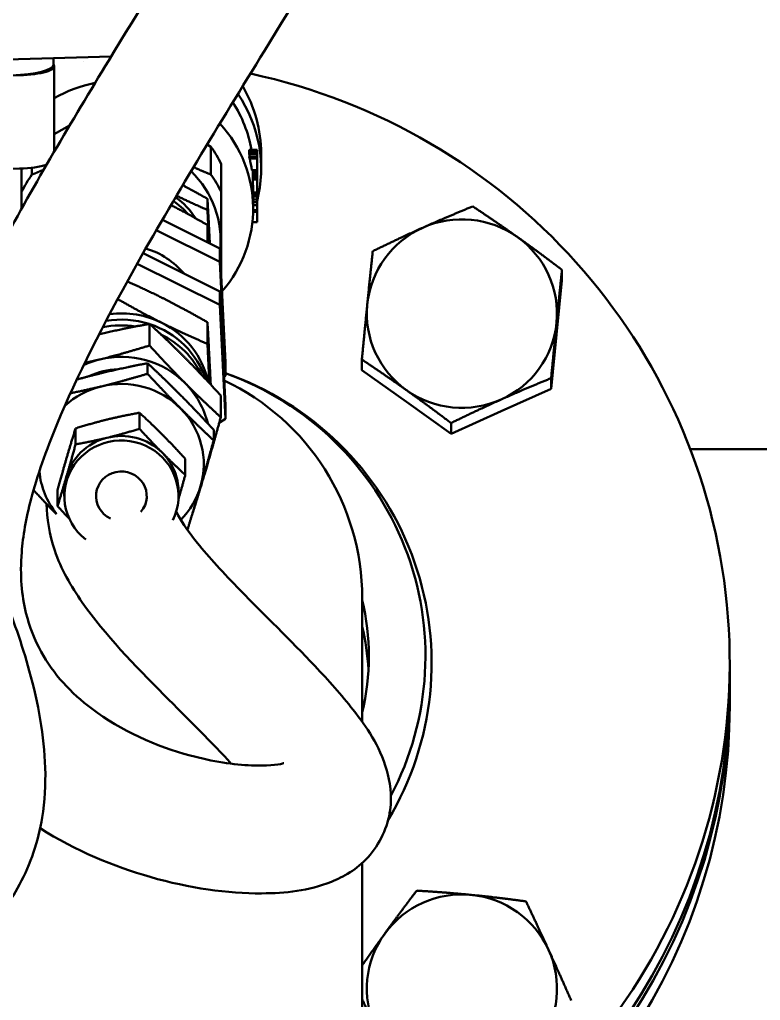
# Model space of a CAD drawing. Header units: inches. Extents: x 11 to 1621, y 11 to 1332.
# Drawn here: x 767.25 to 770.904, y 405.834 to 410.671 of the extents above; entities that cross this region are included whole.
import ezdxf

# ---------------------------------------------------------------- set-up
doc = ezdxf.new("R2010")
doc.units = ezdxf.units.IN
doc.header["$LTSCALE"] = 48
doc.header["$MEASUREMENT"] = 0
doc.layers.add('Visible (ANSI)', color=7, linetype='Continuous', lineweight=50)

msp = doc.modelspace()

# ---------------------------------------------------------------- linework, layer by layer
at = {"layer": 'Visible (ANSI)'}
for p, q in [((767.103973, 410.472229), (767.702104, 410.489943)), ((767.416798, 410.481493), (767.416798, 410.448804)), ((767.419916, 410.446959), (767.416798, 410.452287)), ((767.4216, 410.021175), (767.4216, 410.441179)), ((765.793906, 410.35414), (767.250444, 410.397276)), ((767.496829, 410.148954), (767.4216, 410.106634)), ((768.193799, 410.044449), (768.175078, 410.05498)), ((768.193799, 409.906816), (768.193799, 410.044449)), ((768.38232, 410.029309), (768.38232, 410.027958)), ((768.38232, 410.029309), (768.421721, 410.029309)), ((768.38232, 410.027958), (768.421721, 410.027958)), ((768.38232, 410.025255), (768.38232, 410.023904)), ((768.38232, 410.025255), (768.421721, 410.025255)), ((768.38232, 410.023904), (768.421721, 410.023904)), ((768.38232, 410.017812), (768.421721, 410.017812)), ((768.38232, 410.011165), (768.38232, 410.009741)), ((768.38232, 410.011165), (768.421721, 410.011165)), ((768.38232, 410.009741), (768.421721, 410.009741)), ((768.382468, 410.018439), (768.421721, 410.018439)), ((768.421721, 410.027958), (768.421721, 410.029309)), ((768.421721, 410.025255), (768.421721, 410.027958)), ((768.421721, 410.023904), (768.421721, 410.025255)), ((768.421721, 410.018439), (768.421721, 410.023904)), ((768.421721, 410.017812), (768.421721, 410.018439)), ((768.421721, 410.011165), (768.421721, 410.017812)), ((768.421721, 410.009741), (768.421721, 410.011165)), ((768.421721, 409.995981), (768.421721, 410.009741)), ((768.441406, 410.010053), (768.441406, 409.934774)), ((768.244555, 409.821156), (768.244555, 409.958789)), ((768.38275, 409.995981), (768.38275, 409.993197)), ((768.38275, 409.995981), (768.421721, 409.995981)), ((768.38275, 409.993197), (768.421721, 409.993197)), ((768.384421, 409.985625), (768.421721, 409.985625)), ((768.421721, 409.993197), (768.421721, 409.995981)), ((768.421721, 409.985625), (768.421721, 409.993197)), ((768.421721, 409.929416), (768.421721, 409.985625)), ((767.250444, 409.936944), (766.043495, 409.9012)), ((767.260303, 409.821156), (767.260303, 409.937293)), ((767.31106, 409.906816), (767.31106, 409.941049)), ((768.395745, 409.929416), (768.421721, 409.929416)), ((768.396998, 409.927361), (768.421721, 409.927361)), ((768.400113, 409.927361), (768.400113, 409.924924)), ((768.400113, 409.924924), (768.421721, 409.924924)), ((768.400113, 409.916507), (768.400113, 409.9136)), ((768.400113, 409.916507), (768.421721, 409.916507)), ((768.400113, 409.9136), (768.421721, 409.9136)), ((768.400139, 409.907288), (768.421721, 409.907288)), ((768.421721, 409.927361), (768.421721, 409.929416)), ((768.421721, 409.927361), (768.421721, 409.924924)), ((768.421721, 409.924924), (768.421721, 409.916507)), ((768.421721, 409.916507), (768.421721, 409.9136)), ((768.421721, 409.9136), (768.421721, 409.907288)), ((768.421721, 409.907288), (768.421721, 409.899822)), ((768.400091, 409.883438), (768.421721, 409.883438)), ((768.400113, 409.899822), (768.400113, 409.889984)), ((768.400113, 409.899822), (768.421721, 409.899822)), ((768.400113, 409.889984), (768.421721, 409.889984)), ((768.421721, 409.899822), (768.421721, 409.889984)), ((768.421721, 409.889984), (768.421721, 409.883438)), ((768.421721, 409.883438), (768.421721, 409.817914)), ((768.402036, 409.826942), (768.402036, 409.739049)), ((768.402036, 409.817914), (768.421721, 409.817914)), ((768.421721, 409.81715), (768.402036, 409.81715)), ((768.421721, 409.814732), (768.402036, 409.814732)), ((768.421721, 409.811654), (768.402036, 409.811654)), ((768.421721, 409.809236), (768.402036, 409.809236)), ((768.421721, 409.806159), (768.402036, 409.806159)), ((768.421721, 409.81715), (768.421721, 409.817914)), ((768.421721, 409.814732), (768.421721, 409.81715)), ((768.421721, 409.811654), (768.421721, 409.814732)), ((768.421721, 409.809236), (768.421721, 409.811654)), ((768.421721, 409.806159), (768.421721, 409.809236)), ((768.421721, 409.803741), (768.421721, 409.806159)), ((768.176841, 409.787715), (768.176841, 409.732449)), ((768.421721, 409.803741), (768.402036, 409.803741)), ((768.421721, 409.798587), (768.402036, 409.798587)), ((768.421721, 409.784519), (768.402036, 409.784519)), ((768.421721, 409.77045), (768.402036, 409.77045)), ((768.421721, 409.798587), (768.421721, 409.803741)), ((768.421721, 409.784519), (768.421721, 409.798587)), ((768.421721, 409.77045), (768.421721, 409.784519)), ((768.421721, 409.756662), (768.421721, 409.77045)), ((768.421721, 409.722748), (768.40182, 409.722748)), ((768.421721, 409.731794), (768.401993, 409.731794)), ((768.421721, 409.756662), (768.402036, 409.756662)), ((768.421721, 409.755343), (768.402036, 409.755343)), ((768.421721, 409.755343), (768.421721, 409.756662)), ((768.421721, 409.731794), (768.421721, 409.755343)), ((768.421721, 409.722748), (768.421721, 409.731794)), ((768.421721, 409.672579), (768.421721, 409.722748)), ((768.237471, 409.542769), (767.954432, 409.684215)), ((768.421721, 409.672579), (768.398444, 409.672579)), ((767.924474, 409.632601), (768.237471, 409.476184)), ((768.176841, 409.573069), (768.176841, 409.658252)), ((768.237471, 409.330416), (767.859549, 409.519278)), ((768.266152, 408.980911), (768.237471, 409.542769)), ((768.237471, 409.542769), (768.237471, 409.476184)), ((767.830229, 409.467345), (768.237471, 409.26383)), ((768.237471, 409.476184), (768.266152, 408.914326)), ((769.925259, 409.384569), (769.925259, 409.437055)), ((769.925259, 409.384569), (769.898515, 409.117421)), ((768.266152, 408.768557), (768.237471, 409.330416)), ((768.237471, 409.26383), (768.237471, 409.330416)), ((768.237471, 409.26383), (768.266152, 408.701972)), ((768.176841, 409.178657), (768.176841, 409.072064)), ((767.891138, 409.064012), (767.891138, 409.170604)), ((769.898515, 409.117421), (769.871771, 408.850273)), ((768.938357, 408.942124), (768.938357, 408.99461)), ((767.881231, 408.976579), (767.881231, 408.924528)), ((768.266152, 408.980911), (768.266152, 408.914326)), ((769.158339, 408.785587), (768.938357, 408.942124)), ((768.266152, 408.914326), (768.258943, 408.90979)), ((768.293385, 408.917317), (768.304461, 408.913069)), ((769.871771, 408.850273), (769.871771, 408.902759)), ((769.871771, 408.850273), (769.625045, 408.739662)), ((768.242469, 408.710307), (768.242469, 408.8169)), ((768.266152, 408.701972), (768.266152, 408.768557)), ((769.37832, 408.629051), (769.158339, 408.785587)), ((767.841599, 408.732062), (767.841599, 408.653383)), ((768.266152, 408.701972), (768.234749, 408.682217)), ((769.625045, 408.739662), (769.37832, 408.629051)), ((767.526574, 408.655169), (767.526574, 408.57649)), ((768.207466, 408.648139), (768.207466, 408.596088)), ((769.37832, 408.629051), (769.37832, 408.681537)), ((770.557728, 408.552395), (770.94298, 408.552395)), ((768.067455, 408.50468), (768.067455, 408.426002)), ((767.437404, 408.350895), (767.437404, 408.272216)), ((767.470929, 408.320963), (767.470929, 408.343458)), ((768.033929, 408.320963), (768.033929, 408.343458)), ((768.939929, 407.207973), (768.939929, 407.817735)), ((770.752429, 407.408272), (770.752429, 407.498335)), ((770.752429, 407.376293), (770.752429, 407.28623)), ((768.939929, 400.610782), (768.939929, 406.511472))]:
    msp.add_line(p, q, dxfattribs=at)
msp.add_arc((767.752429, 407.817735), 1.1875, 0, 64.70173, dxfattribs=at)
for centre, major_axis, ratio, start_param, end_param in [((767.180577, 410.448804), (0.23622, 0), 0.22495105, 4.84328867, 6.28318531), ((767.22475, 410.441179), (0.19685, 0), 0.22495105, 4.84328867, 6.414085), ((767.752429, 407.498335), (-3, 0), 0.99144486, 4.77458473, 4.77460238), ((767.752429, 407.498335), (3, 0), 0.99144486, 5.11936411, 7.6402876), ((767.752429, 409.739049), (-0.649606, 0), 0.97437006, 4.91324217, 5.24673296), ((767.752429, 410.010053), (0.688976, 0), 0.97437006, 0, 0.51903549), ((767.752429, 409.934774), (0.688976, 0), 0.97437006, 6.04356674, 6.86705606), ((767.752429, 409.925918), (0.649606, 0), 0.97437006, 0.16408126, 0.56247987), ((767.752429, 409.739049), (0.649606, 0), 0.97437006, 5.58091229, 7.00898156), ((767.752429, 409.739049), (-0.541339, 0), 0.97437006, 3.57129232, 3.75909054), ((767.751289, 409.874773), (0.650745, 0), 0.96364143, 0.2423366, 0.24677809), ((767.751289, 409.870719), (0.650745, 0), 0.96364143, 0.23780075, 0.24677809), ((767.752429, 409.842174), (0, -0.685347), 0.94785047, 1.79714592, 1.81779977), ((767.22475, 409.980847), (-0.19685, 0), 0.22495105, 1.70169602, 2.50299412), ((767.752459, 409.819894), (0.000039, -0.716564), 0.90651587, 1.80414543, 1.81502169), ((767.752429, 409.841544), (0.649606, 0), 0.97437006, 0.1392772, 0.22964411), ((767.752429, 409.601416), (0.541339, 0), 0.97437006, 2.52409477, 2.71189299), ((767.752429, 409.584063), (0.488989, 0), 0.97437006, 6.16776564, 7.07551484), ((767.752429, 409.601416), (0.541339, 0), 0.97437006, 0.42969967, 0.61749789), ((767.752429, 409.842174), (0, -0.685347), 0.94785047, 1.69541606, 1.69843851), ((767.752429, 409.864939), (0.649606, 0), 0.97437006, 0.06695731, 0.07695597), ((767.752429, 409.576482), (-0.42, 0), 0.97437006, 3.86656386, 3.90116809), ((767.752429, 409.841322), (0.649606, 0), 0.97437006, 0.06658708, 0.07695597), ((767.752429, 409.431096), (-0.4375, 0), 0.97437006, 3.85873591, 4.08679475), ((767.752429, 409.45836), (-0.4375, 0), 0.97437006, 3.71852553, 4.05467465), ((769.431808, 409.2213), (-0.469, 0), 0.99144486, 4.08986179, 5.13705934), ((769.431808, 409.2213), (-0.469, 0), 0.99144486, 5.13705934, 6.18425689), ((769.431808, 409.2213), (0.469, 0), 0.99144486, 6.18425689, 7.23145444), ((767.752429, 409.171053), (-0.4, 0), 0.97437006, 3.82871382, 4.40653384), ((767.752429, 408.796285), (-0.4375, 0), 0.97437006, 4.23848724, 4.84527064), ((769.431808, 409.2213), (-0.469, 0), 0.99144486, 6.18425689, 7.23145444), ((767.752429, 408.765241), (0.4375, 0), 0.97437006, 1.25332314, 1.74475653), ((767.752429, 408.737122), (-0.4375, 0), 0.97437006, 4.55168365, 4.92427723), ((767.752429, 408.765241), (0.4375, 0), 0.97437006, 0.31446632, 1.243778), ((767.752429, 408.796285), (0.4375, 0), 0.97437006, 0.20777121, 1.09689459), ((769.431808, 409.2213), (0.469, 0), 0.99144486, 5.13705934, 6.18425689), ((767.752429, 408.737122), (-0.4375, 0), 0.97437006, 3.58075682, 4.25163891), ((767.752429, 408.581906), (-0.4375, 0), 0.97437006, 3.91064457, 4.95784212), ((767.752429, 408.581906), (-0.4375, 0), 0.97437006, 4.95784212, 5.15027272), ((767.752429, 408.581906), (-0.375, 0), 0.97437006, 4.75413856, 5.15612621), ((767.752429, 408.478429), (-0.40625, 0), 0.97437006, 3.91064457, 4.95784212), ((767.752429, 407.530967), (1.499304, 0), 0.99144486, 5.80164963, 7.50425493), ((767.752429, 407.498335), (1.53, 0), 0.99144486, 5.74727651, 7.4848509), ((767.752429, 408.478429), (-0.40625, 0), 0.97437006, 4.95784212, 5.4693772), ((767.752429, 408.581906), (0.4375, 0), 0.97437006, 0.23111063, 0.76905192), ((769.431808, 409.2213), (0.469, 0), 0.99144486, 4.08986179, 5.13705934), ((767.752429, 408.478429), (0.40625, 0), 0.97437006, 6.00503967, 7.05223722), ((769.431808, 409.163346), (-0.469, 0), 0.99144486, 0.94692911, 0.94960916), ((769.431808, 409.163346), (-0.469, 0), 0.99144486, 1.99404754, 1.99688583), ((767.752429, 408.320963), (-0.2815, 0), 0.97437006, 2.69152163, 7.17833048), ((767.752429, 408.343458), (-0.2815, 0), 0.97437006, 3.14159265, 6.28318531), ((767.752429, 408.581906), (0.4375, 0), 0.97437006, 6.00503967, 6.11979239), ((767.752429, 408.320963), (-0.125, 0), 0.97437006, 2.45422388, 7.40652006), ((767.752429, 408.581906), (0.4375, 0), 0.97437006, 5.9044548, 6.00503967), ((767.752429, 408.478429), (-0.40625, 0), 0.97437006, 0.08999713, 0.66527822), ((767.752429, 408.478429), (0.40625, 0), 0.97437006, 5.51745809, 6.00503967), ((767.752429, 407.530967), (1.22, 0), 0.99144486, 6.05184803, 6.51452258), ((767.752429, 407.40044), (1.22, 0), 0.99144486, 0.05398216, 0.23133728), ((767.752429, 407.408272), (3, 0), 0.99144486, 5.11936411, 6.28318531), ((767.752429, 407.376293), (3, 0), 0.99144486, 5.11936411, 6.28856114), ((767.752429, 407.28623), (3, 0), 0.99144486, 5.11936411, 6.28318531), ((769.431808, 405.891278), (-0.469, 0), 0.99144486, 4.61346056, 5.66065812), ((769.431808, 405.891278), (-0.469, 0), 0.99144486, 3.56626301, 4.61346056), ((769.431808, 405.891278), (-0.469, 0), 0.99144486, 5.66065812, 6.70785567), ((769.431808, 405.891278), (0.469, 0), 0.99144486, 5.66065812, 6.70785567)]:
    msp.add_ellipse(centre, major_axis=major_axis, ratio=ratio, start_param=start_param, end_param=end_param, dxfattribs=at)
for points, knots in [([(769.68883, 420.211528), (769.68883, 419.756095), (769.704396, 419.309033), (769.674775, 418.613399), (769.651518, 418.349364), (769.591778, 417.887552), (769.56115, 417.693004), (769.477406, 417.232109), (769.420226, 416.960271), (769.292388, 416.413399), (769.223225, 416.142137), (769.016079, 415.401023), (768.86369, 414.924547), (768.563108, 414.127009), (768.423987, 413.797594), (768.203145, 413.34228), (768.129041, 413.199375), (767.941975, 412.864457), (767.826656, 412.679729), (767.62712, 412.399494), (767.544737, 412.294337), (767.392049, 412.11945), (767.322074, 412.04674), (767.122509, 411.860835), (766.994102, 411.766383), (766.771091, 411.645509), (766.675998, 411.60538), (766.406828, 411.512884), (766.229084, 411.475705), (765.913127, 411.416099), (765.773811, 411.392925), (765.546967, 411.33128), (765.455749, 411.300344), (765.314259, 411.216592), (765.263034, 411.178), (765.159897, 411.065253), (765.113644, 410.983375), (765.069293, 410.819408), (765.064969, 410.740289), (765.079274, 410.578997), (765.099519, 410.495494), (765.156866, 410.326777), (765.193216, 410.241838), (765.2915, 410.03581), (765.358003, 409.911888), (765.560616, 409.553203), (765.711939, 409.304353), (766.043765, 408.749106), (766.225173, 408.439774), (766.469441, 407.966291), (766.550264, 407.795008), (766.703187, 407.415519), (766.761202, 407.214924), (766.78889, 406.979072), (766.789364, 406.912999), (766.774121, 406.779742), (766.752748, 406.719929), (766.695724, 406.625069), (766.667166, 406.589107), (766.594288, 406.518156), (766.549728, 406.483309), (766.427064, 406.406312), (766.342838, 406.365476), (766.096322, 406.273706), (765.916656, 406.229324), (765.539336, 406.169947), (765.346641, 406.151831), (764.850291, 406.129325), (764.535112, 406.134432), (763.77367, 406.180645), (763.321272, 406.234082), (762.67581, 406.337416), (762.465477, 406.375888), (762.094994, 406.451508), (761.932003, 406.488027), (761.531561, 406.585775), (761.311264, 406.648286), (761.021978, 406.744374), (760.927814, 406.779845), (760.808967, 406.831364), (760.771171, 406.849644), (760.74008, 406.866281)], [0, 0, 0, 0, 3.94523031, 3.94523031, 6.39222813, 6.39222813, 8.12306923, 8.12306923, 10.3666949, 10.3666949, 12.42876718, 12.42876718, 15.92862417, 15.92862417, 18.52441728, 18.52441728, 19.77520407, 19.77520407, 21.59567997, 21.59567997, 22.83491115, 22.83491115, 23.86360118, 23.86360118, 25.75516635, 25.75516635, 27.07766519, 27.07766519, 29.42793517, 29.42793517, 31.40055032, 31.40055032, 32.75673095, 32.75673095, 33.53468645, 33.53468645, 34.51942761, 34.51942761, 35.38867693, 35.38867693, 36.32849874, 36.32849874, 37.24441413, 37.24441413, 38.44187964, 38.44187964, 40.52447674, 40.52447674, 42.91698857, 42.91698857, 44.32097132, 44.32097132, 46.2183441, 46.2183441, 47.10414156, 47.10414156, 48.35278649, 48.35278649, 49.1693925, 49.1693925, 49.9953761, 49.9953761, 51.08179577, 51.08179577, 52.75185392, 52.75185392, 54.21670898, 54.21670898, 56.32538313, 56.32538313, 59.19911278, 59.19911278, 60.6461784, 60.6461784, 61.88128585, 61.88128585, 63.89076025, 63.89076025, 65.14221253, 65.14221253, 65.89721778, 65.89721778, 65.89721778, 65.89721778]), ([(768.553833, 407.004076), (768.554145, 407.004089), (768.551698, 407.002894), (768.525039, 406.996327), (768.466673, 406.989292), (768.308758, 406.996119), (768.202406, 407.011692), (767.924858, 407.086539), (767.748858, 407.164512), (767.502455, 407.35034), (767.416514, 407.443926), (767.324106, 407.611668), (767.298955, 407.674656), (767.260829, 407.831522), (767.251741, 407.9295), (767.266648, 408.123208), (767.281487, 408.209646), (767.336914, 408.419278), (767.380547, 408.544378), (767.5323, 408.911129), (767.664075, 409.169996), (768.009464, 409.788262), (768.235524, 410.155319), (768.607555, 410.761973), (768.755479, 411.003947), (769.056396, 411.522497), (769.203934, 411.795028), (769.384357, 412.206391), (769.439715, 412.355481), (769.497456, 412.581459), (769.512471, 412.660652), (769.531362, 412.858825), (769.526618, 412.979661), (769.466665, 413.179473), (769.426688, 413.259479), (769.327313, 413.38824), (769.271906, 413.438869), (769.13855, 413.534332), (769.058806, 413.573747), (768.977503, 413.605016)], [19.82949525, 19.82949525, 19.82949525, 19.82949525, 20.24047091, 20.24047091, 21.92502638, 21.92502638, 23.89393909, 23.89393909, 26.88152526, 26.88152526, 29.10323552, 29.10323552, 30.28325754, 30.28325754, 31.72937544, 31.72937544, 32.72417782, 32.72417782, 33.872428, 33.872428, 35.87572098, 35.87572098, 38.4602647, 38.4602647, 40.19646691, 40.19646691, 42.29887313, 42.29887313, 43.57018983, 43.57018983, 44.26731924, 44.26731924, 45.30825339, 45.30825339, 46.00206059, 46.00206059, 46.63390438, 46.63390438, 47.45232978, 47.45232978, 47.45232978, 47.45232978]), ([(766.761807, 408.677014), (766.802588, 408.796149), (766.851181, 408.917151), (766.981631, 409.211376), (767.069225, 409.386369), (767.324439, 409.862147), (767.506054, 410.167666), (767.990633, 410.964265), (768.298209, 411.451882), (768.609443, 412.0283), (768.6817, 412.172816), (768.79407, 412.429023), (768.835546, 412.542196), (768.873115, 412.680806), (768.881644, 412.720251), (768.890757, 412.777925), (768.89308, 412.798746), (768.896131, 412.845283), (768.895461, 412.868271), (768.892036, 412.898948), (768.889914, 412.909073), (768.885328, 412.925213), (768.882926, 412.930611), (768.876312, 412.942857), (768.87015, 412.951718), (768.822086, 412.986053), (768.779137, 413.008226), (768.716169, 413.029622), (768.711123, 413.031281), (768.705977, 413.03292)], [33.26209794, 33.26209794, 33.26209794, 33.26209794, 34.17357292, 34.17357292, 35.44138542, 35.44138542, 37.57079069, 37.57079069, 41.04319512, 41.04319512, 42.29892058, 42.29892058, 43.48747136, 43.48747136, 44.02369307, 44.02369307, 44.37266553, 44.37266553, 44.89409116, 44.89409116, 45.2773853, 45.2773853, 45.70456338, 45.70456338, 46.63640091, 46.63640091, 47.63174968, 47.63174968, 47.71656181, 47.71656181, 47.71656181, 47.71656181]), ([(765.659629, 410.742347), (765.659623, 410.742338), (765.659384, 410.741261), (765.658852, 410.73547), (765.658617, 410.730271), (765.659529, 410.711849), (765.661358, 410.696135), (765.669293, 410.658855), (765.674519, 410.638999), (765.689388, 410.592479), (765.699106, 410.565647), (765.727839, 410.494047), (765.749041, 410.446516), (765.814122, 410.311511), (765.863907, 410.217433), (766.028906, 409.921623), (766.162359, 409.699835), (766.480005, 409.169958), (766.668655, 408.853939), (766.960615, 408.306755), (767.073145, 408.076522), (767.216925, 407.71885), (767.262504, 407.588654), (767.342787, 407.298087), (767.37202, 407.138571), (767.379131, 406.898421), (767.374828, 406.816689), (767.342413, 406.618205), (767.304466, 406.506424), (767.198411, 406.307965), (767.131958, 406.220622), (766.969441, 406.057616), (766.870922, 405.984563), (766.625605, 405.841641), (766.47295, 405.7786), (766.064945, 405.65278), (765.795455, 405.605181), (765.259417, 405.552731), (764.997297, 405.543283), (764.348383, 405.54866), (763.954456, 405.57504), (763.322524, 405.643397), (763.081931, 405.67572), (762.618912, 405.748354), (762.396198, 405.788458), (761.996463, 405.86902), (761.817155, 405.908878), (761.366154, 406.018603), (761.114681, 406.090268), (760.886891, 406.167885), (760.868453, 406.174282), (760.850365, 406.180676)], [34.58663068, 34.58663068, 34.58663068, 34.58663068, 34.90590298, 34.90590298, 35.27393105, 35.27393105, 35.80028438, 35.80028438, 36.23233358, 36.23233358, 36.66906616, 36.66906616, 37.29181646, 37.29181646, 38.29644182, 38.29644182, 40.21466526, 40.21466526, 42.60595358, 42.60595358, 44.33050504, 44.33050504, 45.33370403, 45.33370403, 46.59653851, 46.59653851, 47.25190829, 47.25190829, 48.20469982, 48.20469982, 49.11797102, 49.11797102, 50.14617604, 50.14617604, 51.47502929, 51.47502929, 53.45553275, 53.45553275, 55.1719226, 55.1719226, 57.59043233, 57.59043233, 59.09418779, 59.09418779, 60.56246349, 60.56246349, 61.85785135, 61.85785135, 64.03227254, 64.03227254, 64.22775972, 64.22775972, 64.22775972, 64.22775972]), ([(768.382468, 410.018439), (768.382451, 410.018439), (768.382434, 410.018433), (768.382335, 410.018342), (768.382328, 410.018086), (768.38232, 410.017812)], [0.04485568577, 0.04485568577, 0.04485568577, 0.04485568577, 0.04575243206, 0.04575243206, 0.05053951372, 0.05053951372, 0.05053951372, 0.05053951372]), ([(768.38232, 410.017812), (768.382327, 410.017469), (768.382335, 410.017134), (768.382488, 410.015863), (768.382589, 410.015121), (768.38289, 410.013337), (768.383053, 410.012423), (768.383293, 410.011168)], [0, 0, 0, 0, 0.0106176187, 0.0106176187, 0.0176741689, 0.0176741689, 0.0223894259, 0.0223894259, 0.0223894259, 0.0223894259]), ([(768.400139, 409.907288), (768.400133, 409.907288), (768.400127, 409.907278), (768.400083, 409.907103), (768.400083, 409.906356), (768.400156, 409.904236), (768.400219, 409.902931), (768.40034, 409.900742), (768.400366, 409.900283), (768.400392, 409.899823)], [-0.0813213921, -0.0813213921, -0.0813213921, -0.0813213921, -0.0795224196, -0.0795224196, -0.0657248755, -0.0657248755, -0.0543005672, -0.0543005672, -0.0513535628, -0.0513535628, -0.0513535628, -0.0513535628]), ([(768.400091, 409.883438), (768.400027, 409.883438), (768.400023, 409.882704), (768.400052, 409.880818), (768.400132, 409.878922), (768.400368, 409.874302), (768.400502, 409.871863), (768.40086, 409.865326), (768.401055, 409.861671), (768.401518, 409.85185), (768.401712, 409.846238), (768.402004, 409.835481), (768.402027, 409.830895), (768.402035, 409.827815), (768.402036, 409.827373), (768.402035, 409.826942)], [-0.1449522109, -0.1449522109, -0.1449522109, -0.1449522109, -0.1423878335, -0.1423878335, -0.1378733064, -0.1378733064, -0.1345897639, -0.1345897639, -0.1313011715, -0.1313011715, -0.1259497903, -0.1259497903, -0.1157009159, -0.1157009159, -0.113933254, -0.113933254, -0.113933254, -0.113933254]), ([(767.383167, 408.282575), (767.384971, 408.212193), (767.396274, 408.132923), (767.45401, 407.962708), (767.503792, 407.875239), (767.67203, 407.636062), (767.817525, 407.487088), (768.082474, 407.219678), (768.202308, 407.101577), (768.294534, 407.001138)], [4.04176524, 4.04176524, 4.04176524, 4.04176524, 5.55341379, 5.55341379, 7.25113459, 7.25113459, 10.740535, 10.740535, 13.64345733, 13.64345733, 13.64345733, 13.64345733]), ([(768.024323, 408.243778), (768.025211, 408.241723), (768.026165, 408.239577), (768.039749, 408.209784), (768.074786, 408.154382), (768.183211, 408.020554), (768.257399, 407.94034), (768.455674, 407.736508), (768.587054, 407.609307), (768.774291, 407.411621), (768.838398, 407.34041), (768.962924, 407.180025), (769.024527, 407.094803), (769.076958, 406.913111), (769.087424, 406.847186), (769.066903, 406.691137), (769.026555, 406.602583), (768.913142, 406.479691), (768.847514, 406.442494), (768.673008, 406.372908), (768.564169, 406.362283), (768.276305, 406.360534), (768.089698, 406.386601), (767.714531, 406.494042), (767.527903, 406.571479), (767.35163, 406.682873)], [5.87418969, 5.87418969, 5.87418969, 5.87418969, 6.0358878, 6.0358878, 8.01765263, 8.01765263, 10.13643852, 10.13643852, 13.18790606, 13.18790606, 14.92410828, 14.92410828, 16.97641185, 16.97641185, 17.8703707, 17.8703707, 18.83455452, 18.83455452, 19.76428465, 19.76428465, 21.54843821, 21.54843821, 24.036233, 24.036233, 26.33575835, 26.33575835, 26.33575835, 26.33575835])]:
    msp.add_open_spline(points, degree=3, knots=knots, dxfattribs=at)
for points, weights in [([(767.31106, 409.906816), (767.341023, 409.918894), (767.369631, 409.931642)], [1.42761602676, 1.44780881199, 1.46228929689]), ([(768.108189, 409.94398), (768.149641, 409.924616), (768.193799, 409.906816)], [1.47496007012, 1.4575750579, 1.42761602676]), ([(768.176841, 409.787715), (768.112367, 409.823736), (768.054626, 409.854325)], [1, 1.01996509815, 1.01892602153]), ([(767.260303, 409.739008), (767.260303, 409.778266), (767.260303, 409.821156)], [1.46557568965, 1.45015394076, 1.42761602676]), ([(768.244555, 409.821156), (768.244555, 409.582691), (768.244555, 409.403999)], [1.42761602676, 1.56264272961, 1.44224766442]), ([(768.023914, 409.802548), (768.095525, 409.768293), (768.176841, 409.732449)], [1.01686268687, 1.02531242875, 1]), ([(768.188455, 409.567265), (768.183062, 409.672415), (768.176841, 409.787715)], [1.00542625505, 1.03501383011, 1]), ([(768.176841, 409.658252), (768.080666, 409.713334), (767.996828, 409.756628)], [1, 1.03007678513, 1.01248572173]), ([(768.176841, 409.732449), (768.181101, 409.644497), (768.18487, 409.569057)], [1, 1.02371552181, 1.01779446305]), ([(769.23857, 409.644985), (769.353076, 409.69632), (769.485296, 409.750129)], [1, 1.0379548493, 1]), ([(769.485296, 409.750129), (769.603183, 409.671709), (769.705277, 409.59906)], [1, 1.0379548493, 1]), ([(768.181577, 409.570702), (768.179308, 409.613159), (768.176841, 409.658252)], [1.0174506441, 1.01359464073, 1]), ([(768.991845, 409.528906), (769.124065, 409.593651), (769.23857, 409.644985)], [1, 1.0379548493, 1]), ([(769.705277, 409.59906), (769.807371, 409.526411), (769.925259, 409.437055)], [1, 1.0379548493, 1]), ([(768.965101, 409.267226), (768.977513, 409.39121), (768.991845, 409.528906)], [1, 1.0379548493, 1]), ([(769.925259, 409.437055), (769.910927, 409.299359), (769.898515, 409.175375)], [1, 1.0379548493, 1]), ([(767.952087, 409.299765), (767.870536, 409.34052), (767.781497, 409.379799)], [1, 1.02943056453, 1.01321962899]), ([(767.734052, 409.292858), (767.850495, 409.226362), (767.952087, 409.175592)], [1.0019941868, 1.03693008787, 1]), ([(768.176841, 409.178657), (768.056396, 409.247638), (767.952087, 409.299765)], [1, 1.0379548493, 1]), ([(768.938357, 408.99461), (768.952689, 409.143242), (768.965101, 409.267226)], [1, 1.0379548493, 1]), ([(768.189389, 408.941634), (768.183566, 409.055716), (768.176841, 409.178657)], [1, 1.0379548493, 1]), ([(767.891138, 409.170604), (767.759833, 409.147345), (767.646119, 409.119589)], [1, 1.0379548493, 1]), ([(768.066804, 409.002542), (767.985277, 409.08462), (767.891138, 409.170604)], [1, 1.0379548493, 1]), ([(767.952087, 409.175592), (768.056396, 409.123465), (768.176841, 409.072064)], [1, 1.0379548493, 1]), ([(769.898515, 409.175375), (769.886103, 409.051391), (769.871771, 408.902759)], [1, 1.0379548493, 1]), ([(767.646119, 409.119589), (767.644173, 409.119114), (767.642228, 409.118637)], [1, 1.00062589574, 1.00123114877]), ([(767.646119, 408.995416), (767.759833, 409.023172), (767.891138, 409.064012)], [1, 1.0379548493, 1]), ([(767.891138, 409.064012), (767.985277, 408.960447), (768.066804, 408.878369)], [1, 1.0379548493, 1]), ([(768.176841, 409.072064), (768.181902, 408.966305), (768.186328, 408.877983)], [1, 1.02829995776, 1.01439779253]), ([(767.571874, 408.978157), (767.609276, 408.986423), (767.646119, 408.995416)], [1.01640431227, 1.0119895032, 1]), ([(768.242469, 408.8169), (768.14833, 408.920465), (768.066804, 409.002542)], [1, 1.0379548493, 1]), ([(769.158339, 408.843541), (769.056245, 408.91619), (768.938357, 408.99461)], [1, 1.0379548493, 1]), ([(767.881231, 408.976579), (767.759304, 408.953411), (767.653712, 408.927638)], [1, 1.0379548493, 1]), ([(768.044348, 408.818952), (767.968645, 408.895166), (767.881231, 408.976579)], [1, 1.0379548493, 1]), ([(768.192964, 408.870839), (768.191165, 408.906852), (768.189389, 408.941634)], [1.01585081129, 1.01127449862, 1]), ([(767.653712, 408.927638), (767.594504, 408.913186), (767.532561, 408.896099)], [1, 1.02093327865, 1.01877585015]), ([(767.653712, 408.862402), (767.759304, 408.888175), (767.881231, 408.924528)], [1, 1.0379548493, 1]), ([(767.881231, 408.924528), (767.968645, 408.829931), (768.044348, 408.753716)], [1, 1.0379548493, 1]), ([(769.871771, 408.902759), (769.739551, 408.84895), (769.625045, 408.797616)], [1, 1.0379548493, 1]), ([(767.50118, 408.828253), (767.580107, 408.844436), (767.653712, 408.862402)], [1.01626155008, 1.02615658233, 1]), ([(768.066804, 408.878369), (768.14833, 408.796292), (768.242469, 408.710307)], [1, 1.0379548493, 1]), ([(769.37832, 408.681537), (769.260432, 408.770892), (769.158339, 408.843541)], [1, 1.0379548493, 1]), ([(768.207466, 408.648139), (768.120052, 408.742737), (768.044348, 408.818952)], [1, 1.0379548493, 1]), ([(769.625045, 408.797616), (769.51054, 408.746281), (769.37832, 408.681537)], [1, 1.0379548493, 1]), ([(768.044348, 408.753716), (768.120052, 408.677501), (768.207466, 408.596088)], [1, 1.0379548493, 1]), ([(767.684087, 408.699266), (767.610985, 408.681423), (767.526574, 408.655169)], [1, 1.0379548493, 1]), ([(767.841599, 408.732062), (767.757189, 408.717109), (767.684087, 408.699266)], [1, 1.0379548493, 1]), ([(767.954527, 408.624022), (767.902117, 408.676786), (767.841599, 408.732062)], [1, 1.0379548493, 1]), ([(768.242469, 408.710307), (768.205302, 408.574692), (768.173114, 408.464859)], [1, 1.0379548493, 1]), ([(767.526574, 408.655169), (767.502681, 408.57929), (767.481989, 408.508683)], [1, 1.0379548493, 1]), ([(767.694908, 408.611956), (767.763016, 408.628941), (767.841599, 408.653383)], [1.00503767175, 1.03524212909, 1]), ([(767.841599, 408.653383), (767.897874, 408.591473), (767.94665, 408.542002)], [1, 1.03520029599, 1.0051092861]), ([(767.526574, 408.57649), (767.60515, 408.590409), (767.673253, 408.60667)], [1, 1.03523903462, 1.0050429755]), ([(768.067455, 408.50468), (768.006937, 408.571258), (767.954527, 408.624022)], [1, 1.0379548493, 1]), ([(768.207466, 408.596088), (768.172954, 408.47173), (768.143066, 408.369742)], [1, 1.0379548493, 1]), ([(767.485179, 408.429621), (767.504399, 408.49558), (767.526574, 408.57649)], [1.00523117184, 1.03512884802, 1]), ([(767.481989, 408.508683), (767.461297, 408.438076), (767.437404, 408.350895)], [1, 1.0379548493, 1]), ([(767.962433, 408.526112), (768.011195, 408.477388), (768.067455, 408.426002)], [1.00512599211, 1.03519052174, 1]), ([(768.173114, 408.464859), (768.140927, 408.355026), (768.10376, 408.236992)], [1, 1.0379548493, 1]), ([(767.437404, 408.272216), (767.459569, 408.342609), (767.478782, 408.407791)], [1, 1.03511431405, 1.00525590003]), ([(768.067455, 408.426002), (768.049297, 408.359749), (768.033426, 408.304576)], [1, 1.02858317031, 1.01411531341]), ([(768.143066, 408.369742), (768.113177, 408.267754), (768.078665, 408.156581)], [1, 1.0379548493, 1]), ([(767.431922, 408.232141), (767.378568, 408.286665), (767.319218, 408.35042)], [1.01133533336, 1.02806286067, 1.00817604261]), ([(767.494976, 408.210039), (767.467704, 408.238882), (767.437404, 408.272216)], [1.01897177806, 1.01865007508, 1]), ([(768.10376, 408.236992), (768.103559, 408.236929), (768.103357, 408.236867)], [1, 1.0000560468, 1.00011192807]), ([(768.078665, 408.156581), (768.077781, 408.156318), (768.076898, 408.156055)], [1, 1.00026519385, 1.00052668183]), ([(769.050789, 406.162408), (769.124065, 406.263628), (769.208676, 406.375039)], [1, 1.0379548493, 1]), ([(769.208676, 406.375039), (769.353076, 406.366298), (769.47813, 406.353992)], [1, 1.0379548493, 1]), ([(769.47813, 406.353992), (769.603183, 406.341686), (769.747583, 406.322009)], [1, 1.0379548493, 1]), ([(769.747583, 406.322009), (769.807371, 406.196388), (769.859149, 406.082862)], [1, 1.0379548493, 1]), ([(768.939929, 406.006477), (768.997466, 406.08875), (769.050789, 406.162408)], [1.01529506406, 1.02733695338, 1]), ([(769.859149, 406.082862), (769.910927, 405.969336), (769.970714, 405.83278)], [1, 1.0379548493, 1]), ([(769.004467, 405.699693), (768.973051, 405.768575), (768.939929, 405.839277)], [1, 1.02269024067, 1.01825103511])]:
    msp.add_rational_spline(points, weights, degree=2, dxfattribs=at)
msp.add_open_spline([(768.400113, 409.924924), (768.400318, 409.922119), (768.400507, 409.919313), (768.400679, 409.916507)], degree=3, dxfattribs=at)

doc.saveas('drawing.dxf')
